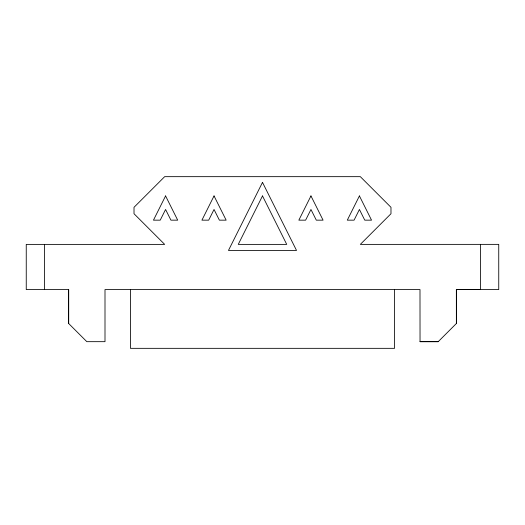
<?xml version="1.0" encoding="UTF-8"?>
<svg xmlns="http://www.w3.org/2000/svg" width="525" height="525" viewBox="0 0 525 525"><rect width="100%" height="100%" fill="white"/><g stroke="black" fill="none" stroke-linecap="round" stroke-linejoin="round"><path stroke-width="0.79" d="M44.422 289.577L44.422 244.387M68.657 323.498L68.657 289.577L26.25 289.577L26.25 244.387L164.666 244.387L134.013 213.734L134.013 207.316L164.666 176.662L360.327 176.662L390.981 207.316L390.981 213.734L360.327 244.387L498.743 244.368L498.75 289.551L456.389 289.551L456.383 323.498L438.211 341.67L420.039 341.67L419.993 289.551L105 289.577L105 341.67L86.828 341.67L68.657 323.498L68.657 289.373M420.039 341.67L438.211 341.67M456.389 289.551L480.585 289.551L480.578 244.368M456.369 289.367L456.383 323.498M394.551 289.577L394.551 348.337L130.443 348.337L130.443 289.577M165.578 195.93L153.458 220.159L160.23 220.159L165.578 209.475L170.92 220.159L177.693 220.159L165.578 195.93M214.036 195.93L201.922 220.159L208.694 220.159L214.036 209.475L219.378 220.159L226.15 220.159L214.036 195.93M262.5 182.378L228.467 250.445L296.527 250.445L262.5 182.378M262.5 195.93L238.265 244.387L286.729 244.387L262.5 195.93M310.957 195.93L298.843 220.159L305.616 220.159L310.957 209.475L316.299 220.159L323.072 220.159L310.957 195.93M359.422 195.93L347.301 220.159L354.073 220.159L359.422 209.475L364.763 220.159L371.536 220.159L359.422 195.93"/></g></svg>
